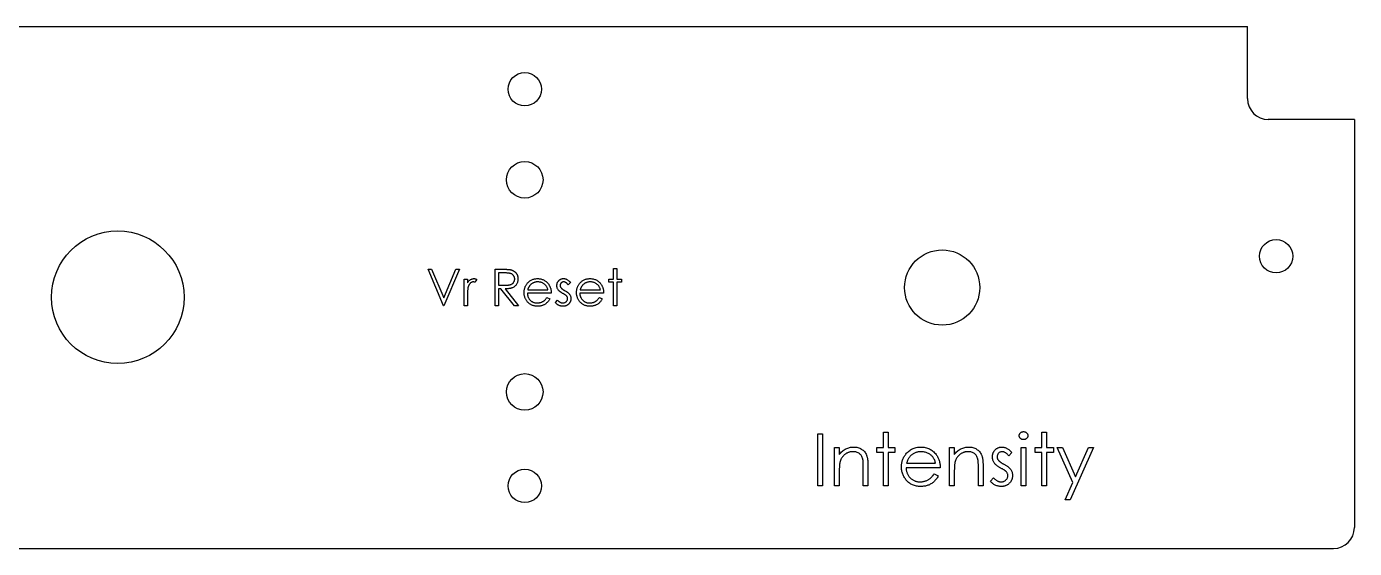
# Model space of a CAD drawing. Header units: millimetres. Extents: x -168 to 71, y -87 to -37.
# Drawn here: x -56.6 to 70.7, y -86.9 to -36.9 of the extents above; entities that cross this region are included whole.
import ezdxf

# ---------------------------------------------------------------- set-up
doc = ezdxf.new("R2010")
doc.units = ezdxf.units.MM

msp = doc.modelspace()

# ---------------------------------------------------------------- linework, layer by layer
at = {"color": 7, "linetype": 'Continuous', "lineweight": 25}
for p, q in [((-158.09, -36.89), (60.41, -36.89)), ((60.41, -43.79), (60.41, -36.89)), ((70.66, -45.79), (62.41, -45.79)), ((70.66, -45.79), (70.66, -84.89)), ((-18.1, -60.14), (-17.77, -60.14)), ((-16.62, -63.64), (-18.1, -60.14)), ((-17.77, -60.14), (-16.6, -62.89)), ((-16.6, -62.89), (-15.43, -60.14)), ((-15.1, -60.14), (-16.58, -63.64)), ((-15.43, -60.14), (-15.1, -60.14)), ((-11.69, -60.14), (-10.99, -60.14)), ((-11.69, -63.64), (-11.69, -60.14)), ((-11.37, -60.49), (-11.37, -61.66)), ((-10.72, -60.49), (-11.37, -60.49)), ((-0.33, -60.05), (-0.02, -60.05)), ((-0.33, -61.08), (-0.33, -60.05)), ((-0.02, -60.05), (-0.02, -61.08)), ((-14.65, -61.08), (-14.33, -61.08)), ((-14.65, -63.64), (-14.65, -61.08)), ((-14.33, -61.08), (-14.33, -61.45)), ((-13.44, -61.12), (-13.61, -61.39)), ((-11.37, -61.66), (-10.73, -61.67)), ((-11.37, -62.02), (-11.37, -63.64)), ((-11.12, -62.02), (-11.37, -62.02)), ((-9.83, -63.64), (-11.12, -62.02)), ((-10.73, -62.02), (-9.44, -63.64)), ((-8.56, -62.11), (-6.62, -62.11)), ((-4.46, -61.4), (-4.68, -61.62)), ((-3.53, -62.11), (-1.59, -62.11)), ((-0.78, -61.39), (-0.78, -61.08)), ((-0.78, -61.08), (-0.33, -61.08)), ((-0.33, -61.39), (-0.78, -61.39)), ((-0.33, -63.64), (-0.33, -61.39)), ((-0.02, -61.08), (0.43, -61.08)), ((-0.02, -61.39), (-0.02, -63.64)), ((0.43, -61.39), (-0.02, -61.39)), ((0.43, -61.08), (0.43, -61.39)), ((-14.33, -62.78), (-14.33, -63.64)), ((-6.3, -62.42), (-8.59, -62.42)), ((-6.72, -62.83), (-6.44, -62.97)), ((-5.9, -63.33), (-5.69, -63.1)), ((-1.28, -62.42), (-3.56, -62.42)), ((-1.69, -62.83), (-1.41, -62.97)), ((-16.58, -63.64), (-16.62, -63.64)), ((-14.33, -63.64), (-14.65, -63.64)), ((-11.37, -63.64), (-11.69, -63.64)), ((-9.44, -63.64), (-9.83, -63.64)), ((-0.02, -63.64), (-0.33, -63.64)), ((19.25, -75.89), (19.69, -75.89)), ((19.25, -80.89), (19.25, -75.89)), ((19.69, -75.89), (19.69, -80.89)), ((25.53, -75.76), (25.98, -75.76)), ((25.53, -77.23), (25.53, -75.76)), ((25.98, -75.76), (25.98, -77.23)), ((40.72, -75.76), (41.17, -75.76)), ((40.72, -77.23), (40.72, -75.76)), ((41.17, -75.76), (41.17, -77.23)), ((20.85, -77.23), (21.3, -77.23)), ((20.85, -80.89), (20.85, -77.23)), ((21.3, -77.23), (21.3, -77.89)), ((24.89, -77.68), (24.89, -77.23)), ((24.89, -77.23), (25.53, -77.23)), ((25.98, -77.23), (26.62, -77.23)), ((26.62, -77.23), (26.62, -77.68)), ((31.87, -77.23), (32.32, -77.23)), ((31.87, -80.89), (31.87, -77.23)), ((32.32, -77.23), (32.32, -77.89)), ((38.73, -77.23), (39.18, -77.23)), ((38.73, -80.89), (38.73, -77.23)), ((39.18, -77.23), (39.18, -80.89)), ((40.08, -77.68), (40.08, -77.23)), ((40.08, -77.23), (40.72, -77.23)), ((41.17, -77.23), (41.81, -77.23)), ((41.81, -77.23), (41.81, -77.68)), ((42.19, -77.23), (42.68, -77.23)), ((43.67, -80.57), (42.19, -77.23)), ((42.68, -77.23), (43.92, -80.03)), ((45.66, -77.23), (43.41, -82.23)), ((43.92, -80.03), (45.17, -77.23)), ((45.17, -77.23), (45.66, -77.23)), ((25.53, -77.68), (24.89, -77.68)), ((25.53, -80.89), (25.53, -77.68)), ((25.98, -77.68), (25.98, -80.89)), ((26.62, -77.68), (25.98, -77.68)), ((27.75, -78.71), (30.53, -78.71)), ((37.84, -77.69), (37.53, -78)), ((40.72, -77.68), (40.08, -77.68)), ((40.72, -80.89), (40.72, -77.68)), ((41.17, -77.68), (41.17, -80.89)), ((41.81, -77.68), (41.17, -77.68)), ((21.3, -79.56), (21.3, -80.89)), ((23.6, -80.89), (23.6, -79.17)), ((24.05, -79.02), (24.05, -80.89)), ((30.98, -79.15), (27.71, -79.15)), ((30.39, -79.73), (30.78, -79.94)), ((32.32, -79.56), (32.32, -80.89)), ((34.63, -80.89), (34.63, -79.17)), ((35.08, -79.02), (35.08, -80.89)), ((35.78, -80.45), (36.08, -80.12)), ((19.69, -80.89), (19.25, -80.89)), ((21.3, -80.89), (20.85, -80.89)), ((24.05, -80.89), (23.6, -80.89)), ((25.98, -80.89), (25.53, -80.89)), ((32.32, -80.89), (31.87, -80.89)), ((35.08, -80.89), (34.63, -80.89)), ((39.18, -80.89), (38.73, -80.89)), ((41.17, -80.89), (40.72, -80.89)), ((42.93, -82.23), (43.67, -80.57)), ((43.41, -82.23), (42.93, -82.23)), ((-166.34, -86.89), (68.66, -86.89))]:
    msp.add_line(p, q, dxfattribs=at)
for centre, radius in [((-8.84, -42.89), 1.6), ((-8.84, -51.57), 1.75), ((-47.84, -62.82), 6.35), ((31.16, -61.89), 3.6), ((63.16, -58.89), 1.6), ((-8.84, -71.89), 1.75), ((-8.84, -80.89), 1.6)]:
    msp.add_circle(centre, radius, dxfattribs=at)
for centre, start, end in [((62.41, -43.79), 180, 270), ((68.66, -84.89), 270, 0)]:
    msp.add_arc(centre, 2, start, end, dxfattribs=at)
for points, knots in [([(-14.33, -61.45), (-14.31, -61.42), (-14.27, -61.35), (-14.19, -61.26), (-14.12, -61.19), (-14.04, -61.13), (-13.96, -61.09), (-13.88, -61.06), (-13.79, -61.04), (-13.74, -61.03), (-13.71, -61.03)], [0, 0, 0, 0, 0.160059, 0.306112, 0.438367, 0.560541, 0.675317, 0.786114, 0.892842, 1, 1, 1, 1]), ([(-13.71, -61.03), (-13.69, -61.03), (-13.64, -61.04), (-13.58, -61.05), (-13.51, -61.08), (-13.46, -61.11), (-13.44, -61.12)], [0, 0, 0, 0, 0.225278, 0.463523, 0.720324, 1, 1, 1, 1]), ([(-10.99, -60.14), (-10.94, -60.14), (-10.85, -60.14), (-10.72, -60.14), (-10.6, -60.14), (-10.5, -60.15), (-10.41, -60.15), (-10.32, -60.16), (-10.25, -60.17), (-10.21, -60.18), (-10.19, -60.18)], [0, 0, 0, 0, 0.176258, 0.338434, 0.484822, 0.617158, 0.734698, 0.837385, 0.926372, 1, 1, 1, 1]), ([(-9.49, -61.07), (-9.49, -61.12), (-9.49, -61.21), (-9.52, -61.34), (-9.56, -61.46), (-9.62, -61.58), (-9.7, -61.68), (-9.79, -61.77), (-9.9, -61.85), (-10, -61.9), (-10.09, -61.93), (-10.16, -61.96), (-10.24, -61.98), (-10.33, -61.99), (-10.42, -62), (-10.52, -62.01), (-10.62, -62.02), (-10.69, -62.02), (-10.73, -62.02)], [0, 0, 0, 0, 0.07878, 0.153721, 0.226714, 0.299191, 0.37119, 0.443006, 0.516689, 0.593217, 0.633873, 0.676989, 0.7229, 0.771959, 0.824211, 0.879379, 0.937948, 1, 1, 1, 1]), ([(-10.73, -61.67), (-10.7, -61.67), (-10.64, -61.67), (-10.56, -61.66), (-10.48, -61.66), (-10.41, -61.65), (-10.34, -61.64), (-10.28, -61.63), (-10.23, -61.62), (-10.17, -61.6), (-10.1, -61.57), (-10.02, -61.52), (-9.96, -61.46), (-9.9, -61.39), (-9.86, -61.32), (-9.83, -61.24), (-9.81, -61.16), (-9.8, -61.1), (-9.8, -61.07)], [0, 0, 0, 0, 0.071668, 0.138913, 0.201185, 0.259124, 0.312255, 0.360682, 0.405086, 0.445102, 0.518778, 0.589462, 0.658462, 0.727283, 0.796322, 0.863175, 0.930949, 1, 1, 1, 1]), ([(-9.8, -61.07), (-9.8, -61.04), (-9.81, -60.99), (-9.83, -60.91), (-9.86, -60.83), (-9.9, -60.76), (-9.96, -60.69), (-10.02, -60.63), (-10.09, -60.59), (-10.16, -60.56), (-10.22, -60.54), (-10.27, -60.53), (-10.33, -60.52), (-10.39, -60.51), (-10.46, -60.5), (-10.54, -60.5), (-10.63, -60.49), (-10.69, -60.49), (-10.72, -60.49)], [0, 0, 0, 0, 0.068814, 0.136365, 0.204019, 0.273064, 0.342913, 0.410965, 0.479169, 0.549308, 0.587652, 0.630647, 0.678879, 0.731934, 0.791111, 0.855283, 0.925086, 1, 1, 1, 1]), ([(-10.19, -60.18), (-10.17, -60.19), (-10.12, -60.2), (-10.04, -60.23), (-9.97, -60.26), (-9.91, -60.3), (-9.85, -60.34), (-9.79, -60.38), (-9.73, -60.43), (-9.68, -60.49), (-9.64, -60.55), (-9.6, -60.62), (-9.56, -60.68), (-9.54, -60.75), (-9.51, -60.83), (-9.5, -60.91), (-9.49, -60.99), (-9.49, -61.04), (-9.49, -61.07)], [0, 0, 0, 0, 0.064217, 0.127064, 0.188745, 0.249132, 0.309453, 0.369827, 0.43065, 0.492352, 0.554072, 0.61569, 0.676798, 0.738439, 0.801317, 0.865185, 0.931641, 1, 1, 1, 1]), ([(-8.61, -61.51), (-8.58, -61.47), (-8.52, -61.4), (-8.41, -61.3), (-8.3, -61.22), (-8.17, -61.15), (-8.04, -61.1), (-7.91, -61.06), (-7.76, -61.04), (-7.66, -61.03), (-7.61, -61.03)], [0, 0, 0, 0, 0.128835, 0.253589, 0.374643, 0.49534, 0.616325, 0.739759, 0.866842, 1, 1, 1, 1]), ([(-7.61, -61.03), (-7.56, -61.03), (-7.45, -61.04), (-7.3, -61.06), (-7.16, -61.1), (-7.03, -61.16), (-6.9, -61.23), (-6.79, -61.32), (-6.68, -61.42), (-6.61, -61.5), (-6.58, -61.54)], [0, 0, 0, 0, 0.13204, 0.259033, 0.38188, 0.502258, 0.622752, 0.744743, 0.870109, 1, 1, 1, 1]), ([(-5.76, -61.7), (-5.76, -61.68), (-5.76, -61.63), (-5.75, -61.57), (-5.74, -61.5), (-5.72, -61.44), (-5.69, -61.38), (-5.66, -61.33), (-5.62, -61.27), (-5.58, -61.22), (-5.53, -61.18), (-5.48, -61.14), (-5.43, -61.11), (-5.37, -61.08), (-5.31, -61.06), (-5.25, -61.04), (-5.18, -61.03), (-5.14, -61.03), (-5.12, -61.03)], [0, 0, 0, 0, 0.067978, 0.133044, 0.196507, 0.258613, 0.319728, 0.380873, 0.442636, 0.505079, 0.567881, 0.628814, 0.68891, 0.748765, 0.809386, 0.870884, 0.934037, 1, 1, 1, 1]), ([(-5.12, -61.03), (-5.09, -61.03), (-5.04, -61.04), (-4.95, -61.05), (-4.87, -61.08), (-4.79, -61.12), (-4.71, -61.18), (-4.62, -61.24), (-4.54, -61.31), (-4.49, -61.37), (-4.46, -61.4)], [0, 0, 0, 0, 0.105714, 0.213412, 0.326127, 0.444452, 0.569061, 0.702712, 0.846318, 1, 1, 1, 1]), ([(-3.58, -61.51), (-3.55, -61.47), (-3.49, -61.4), (-3.38, -61.3), (-3.27, -61.22), (-3.15, -61.15), (-3.02, -61.1), (-2.88, -61.06), (-2.74, -61.04), (-2.64, -61.03), (-2.58, -61.03)], [0, 0, 0, 0, 0.128835, 0.253589, 0.374643, 0.49534, 0.616325, 0.739759, 0.866842, 1, 1, 1, 1]), ([(-2.58, -61.03), (-2.53, -61.03), (-2.43, -61.04), (-2.28, -61.06), (-2.14, -61.1), (-2, -61.16), (-1.88, -61.23), (-1.76, -61.32), (-1.65, -61.42), (-1.59, -61.5), (-1.55, -61.54)], [0, 0, 0, 0, 0.13204, 0.259033, 0.38188, 0.502258, 0.622752, 0.744743, 0.870109, 1, 1, 1, 1]), ([(-14.28, -61.9), (-14.28, -61.92), (-14.29, -61.96), (-14.3, -62.04), (-14.31, -62.13), (-14.32, -62.23), (-14.33, -62.35), (-14.33, -62.48), (-14.33, -62.62), (-14.33, -62.72), (-14.33, -62.78)], [0, 0, 0, 0, 0.070855, 0.156938, 0.2586, 0.375891, 0.508166, 0.656238, 0.820177, 1, 1, 1, 1]), ([(-13.77, -61.35), (-13.79, -61.35), (-13.85, -61.35), (-13.92, -61.38), (-13.99, -61.42), (-14.05, -61.47), (-14.1, -61.52), (-14.13, -61.56), (-14.16, -61.6), (-14.19, -61.65), (-14.21, -61.71), (-14.24, -61.77), (-14.26, -61.83), (-14.27, -61.88), (-14.28, -61.9)], [0, 0, 0, 0, 0.093807, 0.191338, 0.295191, 0.410312, 0.47193, 0.536425, 0.603119, 0.674118, 0.749332, 0.828283, 0.91204, 1, 1, 1, 1]), ([(-13.61, -61.39), (-13.62, -61.39), (-13.65, -61.37), (-13.69, -61.36), (-13.73, -61.35), (-13.76, -61.35), (-13.77, -61.35)], [0, 0, 0, 0, 0.295139, 0.56023, 0.794983, 1, 1, 1, 1]), ([(-8.9, -62.36), (-8.9, -62.32), (-8.9, -62.25), (-8.89, -62.13), (-8.86, -62.02), (-8.83, -61.91), (-8.79, -61.8), (-8.74, -61.7), (-8.68, -61.6), (-8.63, -61.54), (-8.61, -61.51)], [0, 0, 0, 0, 0.128045, 0.253768, 0.377428, 0.500551, 0.623296, 0.746578, 0.872348, 1, 1, 1, 1]), ([(-8.25, -61.59), (-8.27, -61.6), (-8.3, -61.63), (-8.35, -61.69), (-8.39, -61.74), (-8.43, -61.81), (-8.47, -61.87), (-8.5, -61.95), (-8.53, -62.03), (-8.55, -62.08), (-8.56, -62.11)], [0, 0, 0, 0, 0.109984, 0.22258, 0.3385, 0.458709, 0.585535, 0.717518, 0.854667, 1, 1, 1, 1]), ([(-7.59, -61.35), (-7.63, -61.35), (-7.69, -61.35), (-7.78, -61.36), (-7.87, -61.38), (-7.95, -61.41), (-8.03, -61.44), (-8.11, -61.48), (-8.18, -61.53), (-8.23, -61.57), (-8.25, -61.59)], [0, 0, 0, 0, 0.131092, 0.259141, 0.384162, 0.505992, 0.629098, 0.750669, 0.874039, 1, 1, 1, 1]), ([(-6.62, -62.11), (-6.63, -62.07), (-6.65, -61.99), (-6.7, -61.88), (-6.75, -61.78), (-6.81, -61.69), (-6.88, -61.62), (-6.96, -61.55), (-7.05, -61.49), (-7.15, -61.44), (-7.26, -61.4), (-7.37, -61.37), (-7.48, -61.35), (-7.56, -61.35), (-7.59, -61.35)], [0, 0, 0, 0, 0.09624, 0.185231, 0.267501, 0.3444, 0.419595, 0.496891, 0.576638, 0.660268, 0.745387, 0.83004, 0.914474, 1, 1, 1, 1]), ([(-6.58, -61.54), (-6.56, -61.57), (-6.51, -61.63), (-6.46, -61.73), (-6.41, -61.83), (-6.37, -61.94), (-6.34, -62.05), (-6.32, -62.17), (-6.31, -62.3), (-6.3, -62.38), (-6.3, -62.42)], [0, 0, 0, 0, 0.118522, 0.236255, 0.356174, 0.47725, 0.60154, 0.729618, 0.862158, 1, 1, 1, 1]), ([(-5.65, -62.1), (-5.66, -62.07), (-5.7, -62.01), (-5.74, -61.91), (-5.76, -61.81), (-5.76, -61.74), (-5.76, -61.7)], [0, 0, 0, 0, 0.246252, 0.492591, 0.74057, 1, 1, 1, 1]), ([(-5.21, -62.45), (-5.23, -62.43), (-5.28, -62.4), (-5.35, -62.36), (-5.42, -62.32), (-5.48, -62.27), (-5.53, -62.23), (-5.57, -62.19), (-5.61, -62.14), (-5.64, -62.11), (-5.65, -62.1)], [0, 0, 0, 0, 0.157762, 0.30595, 0.443775, 0.572824, 0.692154, 0.802296, 0.905564, 1, 1, 1, 1]), ([(-5.12, -61.35), (-5.14, -61.35), (-5.18, -61.35), (-5.25, -61.37), (-5.3, -61.4), (-5.35, -61.45), (-5.4, -61.5), (-5.43, -61.56), (-5.45, -61.63), (-5.45, -61.67), (-5.45, -61.69)], [0, 0, 0, 0, 0.124958, 0.245901, 0.369166, 0.498511, 0.628504, 0.751028, 0.873724, 1, 1, 1, 1]), ([(-5.45, -61.69), (-5.45, -61.71), (-5.45, -61.75), (-5.43, -61.81), (-5.4, -61.87), (-5.38, -61.91), (-5.36, -61.92)], [0, 0, 0, 0, 0.24004, 0.479403, 0.731757, 1, 1, 1, 1]), ([(-5.36, -61.92), (-5.35, -61.93), (-5.34, -61.95), (-5.31, -61.98), (-5.27, -62.01), (-5.23, -62.05), (-5.18, -62.08), (-5.12, -62.11), (-5.06, -62.15), (-5.02, -62.17), (-5, -62.19)], [0, 0, 0, 0, 0.083425, 0.17756, 0.283982, 0.402217, 0.533568, 0.676121, 0.831649, 1, 1, 1, 1]), ([(-4.68, -61.62), (-4.69, -61.6), (-4.73, -61.55), (-4.79, -61.5), (-4.84, -61.45), (-4.9, -61.41), (-4.95, -61.38), (-5.01, -61.36), (-5.06, -61.35), (-5.1, -61.35), (-5.12, -61.35)], [0, 0, 0, 0, 0.158223, 0.305036, 0.441309, 0.565963, 0.683525, 0.793334, 0.898518, 1, 1, 1, 1]), ([(-5, -62.19), (-4.97, -62.2), (-4.92, -62.23), (-4.84, -62.28), (-4.77, -62.32), (-4.71, -62.37), (-4.66, -62.41), (-4.61, -62.46), (-4.57, -62.5), (-4.55, -62.53), (-4.54, -62.55)], [0, 0, 0, 0, 0.158989, 0.307115, 0.446213, 0.574876, 0.694152, 0.804581, 0.906593, 1, 1, 1, 1]), ([(-3.88, -62.36), (-3.88, -62.32), (-3.88, -62.25), (-3.86, -62.13), (-3.84, -62.02), (-3.81, -61.91), (-3.77, -61.8), (-3.71, -61.7), (-3.65, -61.6), (-3.61, -61.54), (-3.58, -61.51)], [0, 0, 0, 0, 0.128045, 0.253768, 0.377428, 0.500551, 0.623296, 0.746578, 0.872348, 1, 1, 1, 1]), ([(-3.23, -61.59), (-3.24, -61.6), (-3.28, -61.63), (-3.32, -61.69), (-3.37, -61.74), (-3.41, -61.81), (-3.44, -61.87), (-3.48, -61.95), (-3.51, -62.03), (-3.52, -62.08), (-3.53, -62.11)], [0, 0, 0, 0, 0.109984, 0.22258, 0.3385, 0.458709, 0.585535, 0.717518, 0.854667, 1, 1, 1, 1]), ([(-2.57, -61.35), (-2.6, -61.35), (-2.66, -61.35), (-2.75, -61.36), (-2.84, -61.38), (-2.93, -61.41), (-3.01, -61.44), (-3.08, -61.48), (-3.16, -61.53), (-3.2, -61.57), (-3.23, -61.59)], [0, 0, 0, 0, 0.131092, 0.259141, 0.384162, 0.505992, 0.629098, 0.750669, 0.874039, 1, 1, 1, 1]), ([(-1.59, -62.11), (-1.6, -62.07), (-1.62, -61.99), (-1.67, -61.88), (-1.72, -61.78), (-1.78, -61.69), (-1.85, -61.62), (-1.93, -61.55), (-2.02, -61.49), (-2.12, -61.44), (-2.23, -61.4), (-2.34, -61.37), (-2.45, -61.35), (-2.53, -61.35), (-2.57, -61.35)], [0, 0, 0, 0, 0.09624, 0.185231, 0.267501, 0.3444, 0.419595, 0.496891, 0.576638, 0.660268, 0.745387, 0.83004, 0.914474, 1, 1, 1, 1]), ([(-1.55, -61.54), (-1.53, -61.57), (-1.49, -61.63), (-1.43, -61.73), (-1.39, -61.83), (-1.35, -61.94), (-1.32, -62.05), (-1.29, -62.17), (-1.28, -62.3), (-1.28, -62.38), (-1.28, -62.42)], [0, 0, 0, 0, 0.118522, 0.236255, 0.356174, 0.47725, 0.60154, 0.729618, 0.862158, 1, 1, 1, 1]), ([(-7.62, -63.68), (-7.67, -63.68), (-7.76, -63.68), (-7.9, -63.66), (-8.03, -63.63), (-8.16, -63.58), (-8.27, -63.53), (-8.38, -63.46), (-8.48, -63.37), (-8.57, -63.28), (-8.64, -63.18), (-8.71, -63.07), (-8.77, -62.96), (-8.82, -62.85), (-8.86, -62.73), (-8.89, -62.61), (-8.9, -62.49), (-8.9, -62.41), (-8.9, -62.36)], [0, 0, 0, 0, 0.071579, 0.139629, 0.204797, 0.268135, 0.329814, 0.391301, 0.453434, 0.516552, 0.579631, 0.641119, 0.701294, 0.76081, 0.819932, 0.87892, 0.938983, 1, 1, 1, 1]), ([(-8.59, -62.42), (-8.59, -62.46), (-8.59, -62.52), (-8.57, -62.62), (-8.55, -62.71), (-8.52, -62.8), (-8.48, -62.88), (-8.43, -62.96), (-8.38, -63.03), (-8.32, -63.1), (-8.25, -63.16), (-8.18, -63.22), (-8.1, -63.26), (-8.02, -63.3), (-7.93, -63.33), (-7.84, -63.35), (-7.75, -63.36), (-7.69, -63.37), (-7.66, -63.37)], [0, 0, 0, 0, 0.068385, 0.134476, 0.198391, 0.260753, 0.321829, 0.383037, 0.444653, 0.507398, 0.569825, 0.630778, 0.690929, 0.750945, 0.811049, 0.872331, 0.935004, 1, 1, 1, 1]), ([(-7.66, -63.37), (-7.63, -63.37), (-7.56, -63.36), (-7.47, -63.35), (-7.38, -63.33), (-7.29, -63.31), (-7.21, -63.28), (-7.13, -63.24), (-7.05, -63.2), (-6.98, -63.15), (-6.92, -63.09), (-6.85, -63.02), (-6.78, -62.93), (-6.74, -62.86), (-6.72, -62.83)], [0, 0, 0, 0, 0.082592, 0.163879, 0.245659, 0.327726, 0.40861, 0.485749, 0.559169, 0.630268, 0.705306, 0.792065, 0.889796, 1, 1, 1, 1]), ([(-6.44, -62.97), (-6.46, -63.01), (-6.5, -63.09), (-6.58, -63.2), (-6.65, -63.29), (-6.74, -63.37), (-6.83, -63.44), (-6.92, -63.51), (-7.02, -63.56), (-7.13, -63.6), (-7.24, -63.64), (-7.36, -63.66), (-7.49, -63.68), (-7.57, -63.68), (-7.62, -63.68)], [0, 0, 0, 0, 0.09337, 0.181661, 0.265874, 0.346355, 0.4246, 0.501903, 0.579992, 0.658443, 0.738672, 0.821894, 0.908801, 1, 1, 1, 1]), ([(-5.17, -63.68), (-5.2, -63.68), (-5.27, -63.68), (-5.38, -63.66), (-5.48, -63.63), (-5.58, -63.59), (-5.67, -63.54), (-5.75, -63.48), (-5.83, -63.41), (-5.88, -63.36), (-5.9, -63.33)], [0, 0, 0, 0, 0.126743, 0.251724, 0.377219, 0.504694, 0.631458, 0.755401, 0.877701, 1, 1, 1, 1]), ([(-5.69, -63.1), (-5.67, -63.12), (-5.63, -63.16), (-5.57, -63.22), (-5.51, -63.26), (-5.45, -63.3), (-5.38, -63.33), (-5.32, -63.35), (-5.25, -63.36), (-5.21, -63.37), (-5.18, -63.37)], [0, 0, 0, 0, 0.147476, 0.285904, 0.417172, 0.540501, 0.659238, 0.775006, 0.887229, 1, 1, 1, 1]), ([(-4.82, -62.71), (-4.83, -62.7), (-4.84, -62.68), (-4.88, -62.65), (-4.91, -62.62), (-4.96, -62.59), (-5.01, -62.56), (-5.07, -62.52), (-5.14, -62.49), (-5.18, -62.46), (-5.21, -62.45)], [0, 0, 0, 0, 0.076875, 0.167462, 0.27227, 0.389551, 0.520801, 0.666263, 0.825545, 1, 1, 1, 1]), ([(-5.18, -63.37), (-5.15, -63.37), (-5.09, -63.36), (-5.01, -63.34), (-4.93, -63.3), (-4.86, -63.25), (-4.8, -63.18), (-4.76, -63.11), (-4.74, -63.04), (-4.73, -62.98), (-4.73, -62.95)], [0, 0, 0, 0, 0.134042, 0.261896, 0.387836, 0.517686, 0.644509, 0.764718, 0.880291, 1, 1, 1, 1]), ([(-4.42, -62.94), (-4.42, -62.97), (-4.42, -63.02), (-4.43, -63.09), (-4.45, -63.16), (-4.47, -63.23), (-4.5, -63.29), (-4.54, -63.35), (-4.58, -63.41), (-4.63, -63.47), (-4.69, -63.52), (-4.74, -63.56), (-4.81, -63.6), (-4.87, -63.63), (-4.94, -63.65), (-5.01, -63.67), (-5.09, -63.68), (-5.14, -63.68), (-5.17, -63.68)], [0, 0, 0, 0, 0.064548, 0.127199, 0.188597, 0.24864, 0.309525, 0.370037, 0.431889, 0.495704, 0.559519, 0.621372, 0.682397, 0.743568, 0.805498, 0.86864, 0.933066, 1, 1, 1, 1]), ([(-4.73, -62.95), (-4.73, -62.93), (-4.73, -62.89), (-4.75, -62.82), (-4.78, -62.76), (-4.8, -62.73), (-4.82, -62.71)], [0, 0, 0, 0, 0.253475, 0.500453, 0.745578, 1, 1, 1, 1]), ([(-4.54, -62.55), (-4.52, -62.58), (-4.48, -62.63), (-4.44, -62.73), (-4.42, -62.84), (-4.42, -62.91), (-4.42, -62.94)], [0, 0, 0, 0, 0.248839, 0.495235, 0.743336, 1, 1, 1, 1]), ([(-2.59, -63.68), (-2.64, -63.68), (-2.74, -63.68), (-2.88, -63.66), (-3.01, -63.63), (-3.13, -63.58), (-3.25, -63.53), (-3.35, -63.46), (-3.45, -63.37), (-3.54, -63.28), (-3.62, -63.18), (-3.69, -63.07), (-3.75, -62.96), (-3.79, -62.85), (-3.83, -62.73), (-3.86, -62.61), (-3.88, -62.49), (-3.88, -62.41), (-3.88, -62.36)], [0, 0, 0, 0, 0.071579, 0.139629, 0.204797, 0.268135, 0.329814, 0.391301, 0.453434, 0.516552, 0.579631, 0.641119, 0.701294, 0.76081, 0.819932, 0.87892, 0.938983, 1, 1, 1, 1]), ([(-3.56, -62.42), (-3.56, -62.46), (-3.56, -62.52), (-3.55, -62.62), (-3.52, -62.71), (-3.49, -62.8), (-3.45, -62.88), (-3.41, -62.96), (-3.35, -63.03), (-3.29, -63.1), (-3.22, -63.16), (-3.15, -63.22), (-3.07, -63.26), (-2.99, -63.3), (-2.91, -63.33), (-2.82, -63.35), (-2.73, -63.36), (-2.66, -63.37), (-2.63, -63.37)], [0, 0, 0, 0, 0.068385, 0.134476, 0.198391, 0.260753, 0.321829, 0.383037, 0.444653, 0.507398, 0.569825, 0.630778, 0.690929, 0.750945, 0.811049, 0.872331, 0.935004, 1, 1, 1, 1]), ([(-2.63, -63.37), (-2.6, -63.37), (-2.54, -63.36), (-2.45, -63.35), (-2.35, -63.33), (-2.27, -63.31), (-2.18, -63.28), (-2.1, -63.24), (-2.03, -63.2), (-1.96, -63.15), (-1.89, -63.09), (-1.83, -63.02), (-1.76, -62.93), (-1.71, -62.86), (-1.69, -62.83)], [0, 0, 0, 0, 0.082592, 0.163879, 0.245659, 0.327726, 0.40861, 0.485749, 0.559169, 0.630268, 0.705306, 0.792065, 0.889796, 1, 1, 1, 1]), ([(-1.41, -62.97), (-1.43, -63.01), (-1.48, -63.09), (-1.55, -63.2), (-1.63, -63.29), (-1.71, -63.37), (-1.8, -63.44), (-1.9, -63.51), (-2, -63.56), (-2.1, -63.6), (-2.22, -63.64), (-2.34, -63.66), (-2.46, -63.68), (-2.55, -63.68), (-2.59, -63.68)], [0, 0, 0, 0, 0.09337, 0.181661, 0.265874, 0.346355, 0.4246, 0.501903, 0.579992, 0.658443, 0.738672, 0.821894, 0.908801, 1, 1, 1, 1]), ([(38.54, -76.08), (38.54, -76.05), (38.55, -76), (38.57, -75.93), (38.61, -75.86), (38.66, -75.8), (38.73, -75.76), (38.8, -75.72), (38.87, -75.7), (38.93, -75.69), (38.96, -75.69)], [0, 0, 0, 0, 0.12329, 0.242149, 0.363437, 0.489745, 0.618115, 0.744894, 0.868932, 1, 1, 1, 1]), ([(38.96, -76.46), (38.93, -76.46), (38.87, -76.46), (38.8, -76.44), (38.73, -76.4), (38.66, -76.35), (38.61, -76.29), (38.57, -76.23), (38.55, -76.16), (38.54, -76.11), (38.54, -76.08)], [0, 0, 0, 0, 0.131867, 0.256661, 0.384213, 0.513365, 0.640443, 0.761085, 0.879146, 1, 1, 1, 1]), ([(38.96, -75.69), (38.98, -75.69), (39.04, -75.7), (39.12, -75.72), (39.19, -75.76), (39.25, -75.8), (39.31, -75.86), (39.34, -75.93), (39.37, -76), (39.37, -76.05), (39.37, -76.08)], [0, 0, 0, 0, 0.131899, 0.258284, 0.384341, 0.51198, 0.638632, 0.75923, 0.877412, 1, 1, 1, 1]), ([(39.37, -76.08), (39.37, -76.11), (39.37, -76.16), (39.34, -76.23), (39.31, -76.29), (39.25, -76.35), (39.19, -76.4), (39.12, -76.44), (39.04, -76.46), (38.98, -76.46), (38.96, -76.46)], [0, 0, 0, 0, 0.120162, 0.237546, 0.357497, 0.484917, 0.613329, 0.74015, 0.867301, 1, 1, 1, 1]), ([(21.3, -77.89), (21.35, -77.83), (21.44, -77.72), (21.59, -77.56), (21.76, -77.44), (21.93, -77.34), (22.11, -77.26), (22.29, -77.21), (22.49, -77.17), (22.62, -77.17), (22.69, -77.17)], [0, 0, 0, 0, 0.140976, 0.273569, 0.398988, 0.51993, 0.63811, 0.756589, 0.87686, 1, 1, 1, 1]), ([(22.61, -77.62), (22.57, -77.62), (22.5, -77.62), (22.4, -77.63), (22.29, -77.65), (22.19, -77.68), (22.1, -77.72), (22, -77.77), (21.91, -77.83), (21.82, -77.89), (21.74, -77.97), (21.66, -78.04), (21.6, -78.12), (21.53, -78.21), (21.48, -78.29), (21.43, -78.39), (21.4, -78.48), (21.38, -78.55), (21.37, -78.58)], [0, 0, 0, 0, 0.063986, 0.126627, 0.188984, 0.25023, 0.312351, 0.374574, 0.438148, 0.50292, 0.567974, 0.630771, 0.692935, 0.754398, 0.815218, 0.876117, 0.938015, 1, 1, 1, 1]), ([(23.55, -78.34), (23.54, -78.28), (23.51, -78.17), (23.44, -78.02), (23.34, -77.9), (23.23, -77.79), (23.1, -77.71), (22.95, -77.66), (22.79, -77.62), (22.67, -77.62), (22.61, -77.62)], [0, 0, 0, 0, 0.13552, 0.260833, 0.378476, 0.493178, 0.609281, 0.729981, 0.859261, 1, 1, 1, 1]), ([(22.69, -77.17), (22.75, -77.17), (22.89, -77.18), (23.08, -77.21), (23.26, -77.28), (23.43, -77.37), (23.58, -77.48), (23.71, -77.61), (23.82, -77.76), (23.89, -77.9), (23.94, -78.03), (23.97, -78.13), (24, -78.25), (24.02, -78.38), (24.03, -78.52), (24.04, -78.68), (24.05, -78.84), (24.05, -78.96), (24.05, -79.02)], [0, 0, 0, 0, 0.07724, 0.151178, 0.223488, 0.295543, 0.366976, 0.437131, 0.507044, 0.57856, 0.616614, 0.658756, 0.704491, 0.754803, 0.809332, 0.868274, 0.932073, 1, 1, 1, 1]), ([(27.68, -77.85), (27.72, -77.79), (27.81, -77.69), (27.96, -77.55), (28.13, -77.43), (28.3, -77.33), (28.49, -77.26), (28.68, -77.21), (28.89, -77.17), (29.03, -77.17), (29.11, -77.17)], [0, 0, 0, 0, 0.128835, 0.253589, 0.374643, 0.49534, 0.616325, 0.739759, 0.866842, 1, 1, 1, 1]), ([(29.13, -77.62), (29.09, -77.62), (29, -77.62), (28.87, -77.64), (28.74, -77.66), (28.62, -77.7), (28.51, -77.75), (28.39, -77.81), (28.29, -77.88), (28.22, -77.93), (28.19, -77.96)], [0, 0, 0, 0, 0.131092, 0.259141, 0.384162, 0.505992, 0.629098, 0.750669, 0.874039, 1, 1, 1, 1]), ([(29.11, -77.17), (29.18, -77.17), (29.33, -77.17), (29.54, -77.21), (29.75, -77.26), (29.94, -77.34), (30.12, -77.44), (30.28, -77.57), (30.44, -77.72), (30.53, -77.83), (30.58, -77.89)], [0, 0, 0, 0, 0.13204, 0.259033, 0.38188, 0.502258, 0.622752, 0.744743, 0.870109, 1, 1, 1, 1]), ([(30.53, -78.71), (30.51, -78.65), (30.48, -78.53), (30.41, -78.37), (30.34, -78.23), (30.25, -78.11), (30.15, -78), (30.04, -77.91), (29.91, -77.82), (29.76, -77.75), (29.61, -77.69), (29.46, -77.65), (29.29, -77.62), (29.19, -77.62), (29.13, -77.62)], [0, 0, 0, 0, 0.09624, 0.185231, 0.267501, 0.3444, 0.419595, 0.496891, 0.576638, 0.660268, 0.745387, 0.83004, 0.914474, 1, 1, 1, 1]), ([(32.32, -77.89), (32.37, -77.83), (32.46, -77.72), (32.62, -77.56), (32.78, -77.44), (32.95, -77.34), (33.13, -77.26), (33.32, -77.21), (33.51, -77.17), (33.65, -77.17), (33.71, -77.17)], [0, 0, 0, 0, 0.140976, 0.273569, 0.398988, 0.51993, 0.63811, 0.756589, 0.87686, 1, 1, 1, 1]), ([(33.63, -77.62), (33.6, -77.62), (33.53, -77.62), (33.42, -77.63), (33.32, -77.65), (33.22, -77.68), (33.12, -77.72), (33.03, -77.77), (32.94, -77.83), (32.85, -77.89), (32.77, -77.97), (32.69, -78.04), (32.62, -78.12), (32.56, -78.21), (32.51, -78.29), (32.46, -78.39), (32.42, -78.48), (32.4, -78.55), (32.39, -78.58)], [0, 0, 0, 0, 0.063986, 0.126627, 0.188984, 0.25023, 0.312351, 0.374574, 0.438148, 0.50292, 0.567974, 0.630771, 0.692935, 0.754398, 0.815218, 0.876117, 0.938015, 1, 1, 1, 1]), ([(34.58, -78.34), (34.56, -78.28), (34.53, -78.17), (34.46, -78.02), (34.37, -77.9), (34.26, -77.79), (34.13, -77.71), (33.98, -77.66), (33.81, -77.62), (33.7, -77.62), (33.63, -77.62)], [0, 0, 0, 0, 0.13552, 0.260833, 0.378476, 0.493178, 0.609281, 0.729981, 0.859261, 1, 1, 1, 1]), ([(33.71, -77.17), (33.78, -77.17), (33.91, -77.18), (34.11, -77.21), (34.29, -77.28), (34.45, -77.37), (34.6, -77.48), (34.73, -77.61), (34.84, -77.76), (34.92, -77.9), (34.96, -78.03), (35, -78.13), (35.02, -78.25), (35.04, -78.38), (35.06, -78.52), (35.07, -78.68), (35.08, -78.84), (35.08, -78.96), (35.08, -79.02)], [0, 0, 0, 0, 0.07724, 0.151178, 0.223488, 0.295543, 0.366976, 0.437131, 0.507044, 0.57856, 0.616614, 0.658756, 0.704491, 0.754803, 0.809332, 0.868274, 0.932073, 1, 1, 1, 1]), ([(35.98, -78.13), (35.98, -78.09), (35.98, -78.03), (35.99, -77.93), (36.01, -77.84), (36.04, -77.75), (36.08, -77.66), (36.12, -77.59), (36.18, -77.51), (36.24, -77.44), (36.3, -77.38), (36.38, -77.32), (36.45, -77.27), (36.53, -77.23), (36.62, -77.2), (36.71, -77.18), (36.8, -77.17), (36.87, -77.17), (36.9, -77.17)], [0, 0, 0, 0, 0.067978, 0.133044, 0.196507, 0.258613, 0.319728, 0.380873, 0.442636, 0.505079, 0.567881, 0.628814, 0.68891, 0.748765, 0.809386, 0.870884, 0.934037, 1, 1, 1, 1]), ([(36.9, -77.62), (36.87, -77.62), (36.81, -77.62), (36.72, -77.65), (36.63, -77.7), (36.56, -77.76), (36.5, -77.84), (36.46, -77.92), (36.43, -78.01), (36.43, -78.08), (36.43, -78.11)], [0, 0, 0, 0, 0.124958, 0.245901, 0.369166, 0.498511, 0.628504, 0.751028, 0.873724, 1, 1, 1, 1]), ([(36.9, -77.17), (36.94, -77.17), (37.02, -77.17), (37.14, -77.2), (37.25, -77.24), (37.37, -77.3), (37.49, -77.37), (37.6, -77.46), (37.72, -77.57), (37.8, -77.65), (37.84, -77.69)], [0, 0, 0, 0, 0.105714, 0.213412, 0.326127, 0.444452, 0.569061, 0.702712, 0.846318, 1, 1, 1, 1]), ([(37.53, -78), (37.5, -77.97), (37.45, -77.91), (37.37, -77.83), (37.29, -77.77), (37.22, -77.71), (37.14, -77.67), (37.06, -77.64), (36.98, -77.62), (36.93, -77.62), (36.9, -77.62)], [0, 0, 0, 0, 0.158223, 0.305036, 0.441309, 0.565963, 0.683525, 0.793334, 0.898518, 1, 1, 1, 1]), ([(21.37, -78.58), (21.36, -78.61), (21.35, -78.66), (21.34, -78.75), (21.32, -78.85), (21.31, -78.97), (21.31, -79.1), (21.3, -79.24), (21.3, -79.4), (21.3, -79.51), (21.3, -79.56)], [0, 0, 0, 0, 0.076995, 0.167615, 0.271052, 0.38946, 0.520843, 0.666399, 0.826094, 1, 1, 1, 1]), ([(23.6, -79.17), (23.6, -79.12), (23.6, -79.02), (23.6, -78.89), (23.6, -78.76), (23.59, -78.65), (23.58, -78.55), (23.58, -78.47), (23.57, -78.4), (23.56, -78.35), (23.55, -78.34)], [0, 0, 0, 0, 0.17885, 0.34211, 0.489826, 0.623254, 0.74008, 0.841483, 0.928908, 1, 1, 1, 1]), ([(27.26, -79.07), (27.26, -79.01), (27.26, -78.9), (27.28, -78.74), (27.32, -78.58), (27.36, -78.42), (27.42, -78.27), (27.49, -78.12), (27.58, -77.98), (27.65, -77.89), (27.68, -77.85)], [0, 0, 0, 0, 0.128045, 0.253768, 0.377428, 0.500551, 0.623296, 0.746578, 0.872348, 1, 1, 1, 1]), ([(28.19, -77.96), (28.17, -77.98), (28.12, -78.02), (28.05, -78.1), (27.99, -78.18), (27.93, -78.27), (27.88, -78.37), (27.83, -78.47), (27.79, -78.59), (27.77, -78.67), (27.75, -78.71)], [0, 0, 0, 0, 0.109984, 0.22258, 0.3385, 0.458709, 0.585535, 0.717518, 0.854667, 1, 1, 1, 1]), ([(30.58, -77.89), (30.61, -77.93), (30.67, -78.02), (30.75, -78.16), (30.82, -78.3), (30.88, -78.46), (30.92, -78.62), (30.95, -78.79), (30.97, -78.97), (30.97, -79.09), (30.98, -79.15)], [0, 0, 0, 0, 0.118522, 0.236255, 0.356174, 0.47725, 0.60154, 0.729618, 0.862158, 1, 1, 1, 1]), ([(32.39, -78.58), (32.39, -78.61), (32.37, -78.66), (32.36, -78.75), (32.35, -78.85), (32.34, -78.97), (32.33, -79.1), (32.33, -79.24), (32.32, -79.4), (32.32, -79.51), (32.32, -79.56)], [0, 0, 0, 0, 0.076995, 0.167615, 0.271052, 0.38946, 0.520843, 0.666399, 0.826094, 1, 1, 1, 1]), ([(34.63, -79.17), (34.63, -79.12), (34.63, -79.02), (34.63, -78.89), (34.62, -78.76), (34.62, -78.65), (34.61, -78.55), (34.6, -78.47), (34.59, -78.4), (34.58, -78.35), (34.58, -78.34)], [0, 0, 0, 0, 0.17885, 0.34211, 0.489826, 0.623254, 0.74008, 0.841483, 0.928908, 1, 1, 1, 1]), ([(36.14, -78.69), (36.12, -78.65), (36.07, -78.56), (36.02, -78.43), (35.98, -78.28), (35.98, -78.18), (35.98, -78.13)], [0, 0, 0, 0, 0.246252, 0.492591, 0.74057, 1, 1, 1, 1]), ([(36.77, -79.19), (36.74, -79.17), (36.66, -79.13), (36.56, -79.06), (36.47, -79), (36.39, -78.94), (36.31, -78.88), (36.25, -78.81), (36.19, -78.75), (36.16, -78.71), (36.14, -78.69)], [0, 0, 0, 0, 0.157762, 0.30595, 0.443775, 0.572824, 0.692154, 0.802296, 0.905564, 1, 1, 1, 1]), ([(36.43, -78.11), (36.43, -78.14), (36.43, -78.19), (36.45, -78.28), (36.49, -78.36), (36.53, -78.41), (36.55, -78.44)], [0, 0, 0, 0, 0.24004, 0.479403, 0.731757, 1, 1, 1, 1]), ([(36.55, -78.44), (36.56, -78.45), (36.59, -78.48), (36.63, -78.52), (36.68, -78.57), (36.74, -78.62), (36.81, -78.66), (36.89, -78.71), (36.98, -78.77), (37.04, -78.8), (37.07, -78.82)], [0, 0, 0, 0, 0.083425, 0.17756, 0.283982, 0.402217, 0.533568, 0.676121, 0.831649, 1, 1, 1, 1]), ([(37.07, -78.82), (37.11, -78.84), (37.19, -78.88), (37.29, -78.95), (37.39, -79.01), (37.48, -79.07), (37.55, -79.14), (37.62, -79.2), (37.68, -79.26), (37.71, -79.31), (37.73, -79.33)], [0, 0, 0, 0, 0.158989, 0.307115, 0.446213, 0.574876, 0.694152, 0.804581, 0.906593, 1, 1, 1, 1]), ([(29.1, -80.95), (29.03, -80.95), (28.89, -80.94), (28.69, -80.92), (28.5, -80.87), (28.33, -80.81), (28.16, -80.73), (28.01, -80.63), (27.87, -80.51), (27.74, -80.37), (27.63, -80.23), (27.53, -80.08), (27.45, -79.92), (27.38, -79.76), (27.32, -79.59), (27.29, -79.42), (27.26, -79.25), (27.26, -79.13), (27.26, -79.07)], [0, 0, 0, 0, 0.071579, 0.139629, 0.204797, 0.268135, 0.329814, 0.391301, 0.453434, 0.516552, 0.579631, 0.641119, 0.701294, 0.76081, 0.819932, 0.87892, 0.938983, 1, 1, 1, 1]), ([(27.71, -79.15), (27.71, -79.2), (27.71, -79.3), (27.73, -79.44), (27.77, -79.57), (27.81, -79.69), (27.86, -79.81), (27.93, -79.92), (28.01, -80.03), (28.1, -80.13), (28.2, -80.21), (28.3, -80.29), (28.41, -80.36), (28.52, -80.41), (28.65, -80.45), (28.77, -80.48), (28.9, -80.5), (28.99, -80.5), (29.04, -80.5)], [0, 0, 0, 0, 0.068385, 0.134476, 0.198391, 0.260753, 0.321829, 0.383037, 0.444653, 0.507398, 0.569825, 0.630778, 0.690929, 0.750945, 0.811049, 0.872331, 0.935004, 1, 1, 1, 1]), ([(29.04, -80.5), (29.09, -80.5), (29.17, -80.5), (29.31, -80.48), (29.44, -80.45), (29.56, -80.42), (29.69, -80.37), (29.8, -80.32), (29.9, -80.26), (30, -80.19), (30.1, -80.1), (30.19, -80), (30.29, -79.88), (30.35, -79.78), (30.39, -79.73)], [0, 0, 0, 0, 0.082592, 0.163879, 0.245659, 0.327726, 0.40861, 0.485749, 0.559169, 0.630268, 0.705306, 0.792065, 0.889796, 1, 1, 1, 1]), ([(30.78, -79.94), (30.75, -80), (30.69, -80.11), (30.58, -80.26), (30.47, -80.39), (30.35, -80.51), (30.22, -80.61), (30.09, -80.7), (29.94, -80.78), (29.79, -80.84), (29.63, -80.89), (29.46, -80.92), (29.28, -80.95), (29.16, -80.95), (29.1, -80.95)], [0, 0, 0, 0, 0.09337, 0.181661, 0.265874, 0.346355, 0.4246, 0.501903, 0.579992, 0.658443, 0.738672, 0.821894, 0.908801, 1, 1, 1, 1]), ([(36.08, -80.12), (36.11, -80.15), (36.16, -80.21), (36.25, -80.28), (36.34, -80.35), (36.43, -80.41), (36.52, -80.45), (36.62, -80.48), (36.71, -80.5), (36.77, -80.5), (36.81, -80.5)], [0, 0, 0, 0, 0.147476, 0.285904, 0.417172, 0.540501, 0.659238, 0.775006, 0.887229, 1, 1, 1, 1]), ([(37.33, -79.56), (37.32, -79.55), (37.29, -79.52), (37.25, -79.48), (37.19, -79.44), (37.13, -79.39), (37.05, -79.34), (36.97, -79.3), (36.87, -79.24), (36.81, -79.21), (36.77, -79.19)], [0, 0, 0, 0, 0.076875, 0.167462, 0.27227, 0.389551, 0.520801, 0.666263, 0.825545, 1, 1, 1, 1]), ([(36.81, -80.5), (36.85, -80.5), (36.93, -80.5), (37.06, -80.46), (37.17, -80.41), (37.26, -80.33), (37.35, -80.24), (37.41, -80.14), (37.44, -80.03), (37.45, -79.95), (37.45, -79.91)], [0, 0, 0, 0, 0.134042, 0.261896, 0.387836, 0.517686, 0.644509, 0.764718, 0.880291, 1, 1, 1, 1]), ([(37.9, -79.89), (37.9, -79.93), (37.9, -80), (37.88, -80.11), (37.86, -80.21), (37.83, -80.3), (37.78, -80.39), (37.73, -80.48), (37.67, -80.57), (37.59, -80.64), (37.52, -80.72), (37.43, -80.78), (37.34, -80.83), (37.25, -80.87), (37.15, -80.91), (37.05, -80.93), (36.94, -80.95), (36.87, -80.95), (36.83, -80.95)], [0, 0, 0, 0, 0.064548, 0.127199, 0.188597, 0.24864, 0.309525, 0.370037, 0.431889, 0.495704, 0.559519, 0.621372, 0.682397, 0.743568, 0.805498, 0.86864, 0.933066, 1, 1, 1, 1]), ([(37.45, -79.91), (37.45, -79.88), (37.45, -79.82), (37.42, -79.73), (37.38, -79.64), (37.35, -79.59), (37.33, -79.56)], [0, 0, 0, 0, 0.253475, 0.500453, 0.745578, 1, 1, 1, 1]), ([(37.73, -79.33), (37.76, -79.37), (37.81, -79.46), (37.86, -79.59), (37.89, -79.74), (37.9, -79.84), (37.9, -79.89)], [0, 0, 0, 0, 0.248839, 0.495235, 0.743336, 1, 1, 1, 1]), ([(36.83, -80.95), (36.78, -80.95), (36.68, -80.95), (36.53, -80.92), (36.38, -80.88), (36.24, -80.82), (36.11, -80.75), (35.99, -80.66), (35.88, -80.57), (35.82, -80.49), (35.78, -80.45)], [0, 0, 0, 0, 0.126743, 0.251724, 0.377219, 0.504694, 0.631458, 0.755401, 0.877701, 1, 1, 1, 1])]:
    msp.add_open_spline(points, degree=3, knots=knots, dxfattribs=at)

doc.saveas('drawing.dxf')
